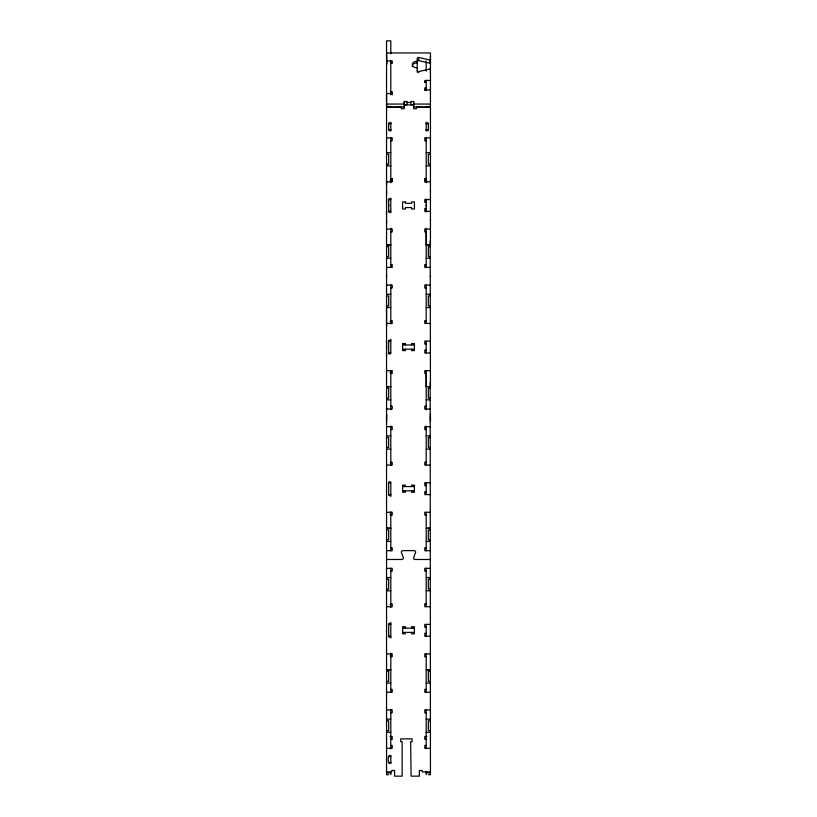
<?xml version="1.0" encoding="UTF-8"?>
<svg xmlns="http://www.w3.org/2000/svg" width="817" height="817" viewBox="0 0 817 817"><rect width="100%" height="100%" fill="white"/><g stroke="black" fill="none" stroke-linecap="round" stroke-linejoin="round"><path stroke-width="1.23" d="M386.553 419.56L386.553 417.538M386.553 418.212L386.553 416.527M386.553 416.864L386.553 416.19M386.553 415.516L386.553 414.393M386.553 410.124L386.553 408.449M386.553 355.916L386.553 352.964M386.553 349.186L386.553 344.937M386.553 344.12L386.553 341.169M386.553 326.412L386.553 307.488L390.802 307.549M386.553 277.372L386.553 275.155M386.553 268.517L386.553 266.832M386.553 223.153L386.553 220.202M386.553 214.309L386.553 211.358M386.553 202.504L386.553 199.552M386.553 193.649L386.553 190.708M386.553 184.805L386.553 180.874M388.678 341.904L388.678 341.169A1.062 1.062 0 0 1 389.74 340.107A1.062 1.062 0 0 1 390.792 341.169L388.678 341.169L388.678 352.964A1.062 1.062 0 0 0 389.74 354.027A1.062 1.062 0 0 0 390.792 352.964L390.802 339.28M388.678 206.19L388.678 204.72M388.678 200.288L388.678 199.552A1.062 1.062 0 0 1 389.74 198.49A1.062 1.062 0 0 1 390.792 199.552L388.678 199.552L388.678 211.358A1.062 1.062 0 0 0 389.74 212.42A1.062 1.062 0 0 0 390.792 211.358L388.678 211.358L388.678 210.612M390.802 53.759L390.802 52.972M404.231 106.833L386.553 107.211L386.553 93.546L392.211 93.546M404.231 104.668L407.06 104.668L407.06 101.512L404.231 101.512L404.231 104.055L386.553 104.055M413.668 106.833L430.447 107.211M413.668 104.668L410.839 104.668L410.839 101.512L413.668 101.512L413.668 104.055L430.447 104.055M426.198 90.166L426.198 89.308M426.198 82.272L426.198 81.741M426.198 81.486L426.198 80.954M426.198 81.026L426.198 80.434L426.198 90.697M426.198 370.673L426.198 386.645L430.447 386.645L430.181 240.984M386.901 64.135L386.553 52.972L430.447 52.972L430.447 245.039L426.198 245.039L426.198 228.351M426.198 206.19L426.198 204.72M430.447 81.026L430.447 80.434L424.789 80.434L424.789 82.537M430.447 418.886L430.447 421.347M430.447 417.538L430.447 419.56M430.447 416.527L430.447 418.212M430.447 415.853L430.447 414.393M430.447 276.636L430.447 275.88M430.447 220.958L430.447 219.456M430.447 191.454L430.447 189.952M430.447 138.859L430.447 137.93L424.789 137.93L424.789 140.759L426.198 140.759M430.447 63.644L430.447 56.128M430.447 93.322L430.447 92.801M430.447 90.166L430.447 89.308M430.447 83.855L430.447 83.324M430.447 414.127L430.447 413.606M386.553 421.776L386.553 420.898M390.802 762.639C387.973 766.509 387.83 756.991 388.678 756.562A1.062 1.062 0 0 1 389.74 755.5A1.062 1.062 0 0 1 390.802 756.562L388.412 756.562M417.232 70.701A1.42 0.95 0 0 0 418.651 71.641L430.048 68.975A1.42 0.95 0 0 1 430.447 68.934M386.553 60.979L392.211 60.979L392.211 63.083M390.802 62.868L392.211 62.868M424.789 82.323L426.198 82.323M426.198 88.011L424.789 88.011L424.789 90.115M424.789 89.901L430.447 89.901M390.802 91.657L392.211 91.657L392.211 94.813M407.06 102.462L410.839 102.462M404.221 104.933L413.668 104.933M386.553 106.496L390.802 106.496L390.802 107.395M430.447 106.496L426.198 106.496L426.198 107.395M386.553 107.303L401.392 107.303L401.392 108.712L404.221 108.712L404.231 101.512M430.447 107.303L416.496 107.303L416.496 108.712L413.668 108.712L413.668 101.512M388.678 123.765L390.802 123.765M426.198 123.765L428.322 123.765M390.802 129.668L388.678 129.668L388.678 123.704A1.062 1.062 0 0 1 389.74 122.642A1.062 1.062 0 0 1 390.802 123.704M426.198 129.668L428.322 129.668L428.322 123.704A1.062 1.062 0 0 0 427.26 122.642A1.062 1.062 0 0 0 426.198 123.704M390.802 140.759L392.211 140.759L392.211 137.93L386.553 137.93L386.553 138.839M386.553 152.728L390.802 152.667M426.198 152.667L430.447 152.728M386.553 154.342L388.678 154.342L388.678 164.258L386.553 164.258M430.447 154.342L428.322 154.342L428.322 164.258L430.447 164.258M386.553 165.933L390.802 165.871M426.198 165.871L430.447 165.933M390.802 179.025L392.211 179.025M424.789 179.025L426.198 179.025M390.087 180.823L392.211 180.823M424.789 180.823L426.913 180.823M386.553 181.854L392.211 181.854L392.211 178.525M430.447 199.552L424.789 199.552L424.789 202.381L426.198 202.381M426.198 208.519L424.789 208.519L424.789 211.358L430.447 211.358M386.553 229.056L392.211 229.056L392.211 231.885L390.802 231.885M430.447 229.056L424.789 229.056L424.789 231.885L426.198 231.885L426.198 267.588M426.198 244.977L430.447 244.977M386.553 246.652L388.678 246.652L388.678 256.569L386.553 256.569M430.447 246.652L428.322 246.652L428.322 256.569L430.447 256.569M386.553 258.182L390.802 258.182M426.198 258.243L430.447 258.243M390.802 264.575L392.211 264.575L392.211 267.414L386.553 267.414M426.198 264.575L424.789 264.575L424.789 267.414L430.447 267.414M386.553 285.113L392.211 285.113L392.211 287.941L390.802 287.941M430.447 285.113L424.789 285.113L424.789 287.941L426.198 287.941M386.553 294.345L390.802 294.283M426.198 294.283L430.447 294.283M386.553 295.958L388.678 295.958L388.678 305.875L386.553 305.875M430.447 295.958L428.322 295.958L428.322 305.875L430.447 305.875M426.198 307.549L430.447 307.549M390.802 320.632L392.211 320.632L392.211 323.461L386.553 323.461M426.198 320.632L424.789 320.632L424.789 323.461L430.447 323.461M390.005 321.336L390.802 321.336M430.447 341.169L424.789 341.169L424.789 343.998L426.198 343.998M402.597 344.937L414.403 344.937M402.597 349.186L414.403 349.186M426.198 350.136L424.789 350.136L424.789 352.964L430.447 352.964M390.802 352.964L388.678 352.964L388.678 352.229M386.553 370.673L392.211 370.673L392.211 373.502L390.802 373.502M430.447 370.673L424.789 370.673L424.789 373.502L426.198 373.502L426.198 409.726M390.005 372.797L390.802 372.797M430.181 382.601L430.447 774.73L428.322 774.73M386.553 386.584L390.802 386.584M426.198 386.584L430.447 386.584M386.553 386.645L390.802 386.645M386.553 388.259L388.678 388.259L388.678 398.175L386.553 398.175M430.447 388.259L428.322 388.259L428.322 398.175L430.447 398.175M386.553 399.85L390.802 399.85M426.198 399.789L430.447 399.85M390.802 406.192L392.211 406.192L392.211 409.021L386.553 409.021M426.198 406.192L424.789 406.192L424.789 409.021L430.447 409.021M386.819 415.179L386.553 415.853M386.553 426.719L392.211 426.719L392.211 429.558L390.802 429.558M430.447 426.719L424.789 426.719L424.789 429.558L426.198 429.558M386.553 435.951L390.802 435.89M426.198 435.89L430.447 435.89M386.553 437.565L388.678 437.565L388.678 447.481L386.553 447.481M430.447 437.565L428.322 437.565L428.322 447.481L430.447 447.481M386.553 449.156L390.802 449.095M426.198 449.095L430.447 449.156M390.802 462.248L392.211 462.248L392.211 465.077L386.553 465.077M426.198 462.248L424.789 462.248L424.789 465.077L430.447 465.077M390.005 462.953L390.802 462.953M388.678 494.581L390.802 494.581A1.062 1.062 0 0 1 389.74 495.643A1.062 1.062 0 0 1 388.678 494.581L388.678 482.776L390.802 482.776L390.802 496.47M430.447 482.776L424.789 482.776L424.789 485.615L426.198 485.615M402.597 486.554L414.403 486.554M402.597 490.803L414.403 490.803M426.198 491.742L424.789 491.742L424.789 494.581L430.447 494.581M386.553 512.279L392.211 512.279L392.211 515.108L390.802 515.108M430.447 512.279L424.789 512.279L424.789 515.108L426.198 515.108M390.005 514.404L390.802 514.404M386.553 529.876L388.678 529.876L388.678 539.792L386.553 539.792M430.447 529.876L428.322 529.876L428.322 539.792L430.447 539.792M386.553 541.467L390.802 541.467M426.198 541.467L430.447 541.405M390.802 547.798L392.211 547.798L392.211 550.638L386.553 550.638M426.198 547.798L424.789 547.798L424.789 550.638L430.447 550.638M386.553 559.482L401.984 559.482A1.42 1.42 0 0 0 403.312 557.582L401.423 552.455A1.42 1.42 0 0 1 402.771 550.638L414.229 550.638A1.42 1.42 0 0 1 415.577 552.455L413.688 557.582A1.42 1.42 0 0 0 415.016 559.482L430.447 559.482M386.553 568.336L392.211 568.336L392.211 571.165L390.802 571.165M430.447 568.336L424.789 568.336L424.789 571.165L426.198 571.165M386.553 577.568L390.802 577.507M426.198 577.507L430.447 577.568M386.553 579.182L388.678 579.182L388.678 589.098L386.553 589.098M430.447 579.182L428.322 579.182L428.322 589.098L430.447 589.098M386.553 590.773L390.802 590.773M426.198 590.773L430.447 590.711M390.802 603.855L392.211 603.855L392.211 606.684L386.553 606.684M426.198 603.855L424.789 603.855L424.789 606.684L430.447 606.684M390.005 604.56L390.802 604.56M388.678 624.392L390.802 624.392A1.062 1.062 0 0 0 389.74 623.33A1.062 1.062 0 0 0 388.678 624.392L388.678 636.188A1.062 1.062 0 0 0 389.74 637.25A1.062 1.062 0 0 0 390.802 636.188L388.678 636.188M430.447 624.392L424.789 624.392L424.789 627.221L426.198 627.221M402.597 628.161L414.403 628.161M402.597 632.409L414.403 632.409M426.198 633.359L424.789 633.359L424.789 636.188L430.447 636.188M386.553 653.896L392.211 653.896L392.211 656.725L390.802 656.725M430.447 653.896L424.789 653.896L424.789 656.725L426.198 656.725M390.005 656.02L390.802 656.02M386.553 671.482L388.678 671.482L388.678 681.398L386.553 681.398M430.447 671.482L428.322 671.482L428.322 681.398L430.447 681.398M386.553 683.073L390.802 683.073M426.198 683.073L430.447 683.012M390.802 689.415L392.211 689.415L392.211 692.244L386.553 692.244M426.198 689.415L424.789 689.415L424.789 692.244L430.447 692.244M386.553 709.942L392.211 709.942L392.211 712.781L390.802 712.781M430.447 709.942L424.789 709.942L424.789 712.781L426.198 712.781M386.553 719.174L390.802 719.113M426.198 719.174L430.447 719.174M386.553 720.788L388.678 720.788L388.678 730.704L386.553 730.704M430.447 720.788L428.322 720.788L428.322 730.704L430.447 730.704M386.553 732.318L390.802 732.318M426.198 732.379L430.447 732.379M390.005 736.372L390.802 736.372M426.198 736.372L426.995 736.372M390.802 736.495L392.211 736.495L392.211 739.334L390.802 739.334M426.198 736.495L424.789 736.495L424.789 739.334L426.198 739.334M390.802 745.472L392.211 745.472L392.211 748.301L386.553 748.301M426.198 745.472L424.789 745.472L424.789 748.301L430.447 748.301M388.412 762.465L390.802 762.465M386.553 771.902L391.741 771.902L391.741 770.482L394.57 770.482L394.57 776.15L402.148 776.15L402.148 741.693L400.728 741.693L400.728 738.854L412.064 738.854L412.064 741.693L410.645 741.693L411.094 776.15L419.356 776.15L419.356 770.482L422.185 770.482L422.185 771.902L430.447 771.902M386.553 772.841L390.802 772.841M426.198 772.841L430.447 772.841M388.678 774.73L386.553 774.73L386.553 40.85L390.802 40.85L390.802 53.503M417.232 72.315L417.232 58.375A1.42 0.95 0 0 1 418.651 57.435L430.048 60.101A1.42 0.95 0 0 0 430.447 60.141M417.232 61.541A1.42 0.95 0 0 1 418.651 60.591L430.048 63.256A1.42 0.95 0 0 0 430.447 63.297M386.553 420.724L386.553 418.886M430.447 180.853L430.447 181.854L424.789 181.854L424.789 178.525M430.447 416.19L430.447 416.864M426.198 180.853L426.198 181.854M386.553 284.01L386.553 285.684M430.048 60.101L430.048 63.256M430.048 68.975L430.048 69.966M426.198 61.142L426.198 71.161M426.198 122.172L426.198 131.088M426.198 137.573L426.198 182.712M426.198 199.021L426.198 212.063M426.198 284.755L426.198 323.461M426.198 341.169L426.198 352.964M426.198 426.014L426.198 465.077M426.198 482.776L426.198 494.581M426.198 512.279L426.198 550.985M426.198 568.162L426.198 606.684M426.198 624.392L426.198 636.188M426.198 653.896L426.198 692.418M426.198 709.595L426.198 748.832M426.198 771.646L426.198 774.73M418.651 57.435L418.651 60.591M418.651 71.641L418.651 72.631M411.574 344.937L411.574 343.528L414.413 343.528L414.413 350.605L411.574 350.605L411.574 349.186M411.574 486.554L411.574 485.135L414.413 485.135L414.413 492.222L411.574 492.222L411.574 490.803M411.574 628.161L411.574 626.751L414.413 626.751L414.413 633.829L411.574 633.829L411.574 632.409M405.446 344.937L405.446 343.528L402.607 343.528L402.607 350.605L405.446 350.605L405.446 349.186M405.446 486.554L405.446 485.135L402.607 485.135L402.607 492.222L405.446 492.222L405.446 490.803M405.446 628.161L405.446 626.751L402.607 626.751L402.607 633.829L405.446 633.829L405.446 632.409M390.802 60.979L390.802 94.813M390.802 122.172L390.802 131.088M390.802 137.573L390.802 182.712M390.802 198.133L390.802 212.767M390.802 228.351L390.802 267.588M390.802 284.755L390.802 323.849M390.802 370.479L390.802 409.726M390.802 426.014L390.802 465.271M390.802 511.891L390.802 550.985M390.802 568.162L390.802 607.47M390.802 622.503L390.802 638.077M390.802 653.11L390.802 692.418M390.802 709.595L390.802 748.832M390.802 755.317L390.802 763.527M390.802 771.493L390.802 774.73M388.678 482.776A1.062 1.062 0 0 1 389.74 481.713A1.062 1.062 0 0 1 390.802 482.776M390.802 129.607A1.062 1.062 0 0 1 389.74 130.669A1.062 1.062 0 0 1 388.678 129.607M428.322 129.607A1.062 1.062 0 0 1 427.26 130.669A1.062 1.062 0 0 1 426.198 129.607M430.14 72.11A1.42 0.95 0 0 1 430.447 72.09M417.232 67.852A4.953 3.319 0 0 1 412.279 64.533A4.953 3.319 0 0 1 417.232 61.224M412.36 66.718A4.953 3.319 0 0 1 417.232 62.797M405.446 201.911L402.607 201.911L402.607 208.999L405.446 208.999L405.446 207.579L411.574 207.579L411.574 208.999L414.413 208.999L414.413 201.911L411.574 201.911L411.574 203.331L405.446 203.331L405.446 201.911M390.802 244.977L386.553 244.977L390.802 245.039M390.802 528.201L386.553 528.201L390.802 528.262M430.447 528.201L426.198 528.201L430.447 528.262M390.802 669.807L386.553 669.807L390.802 669.869M430.447 669.807L426.198 669.807L430.447 669.869"/></g></svg>
